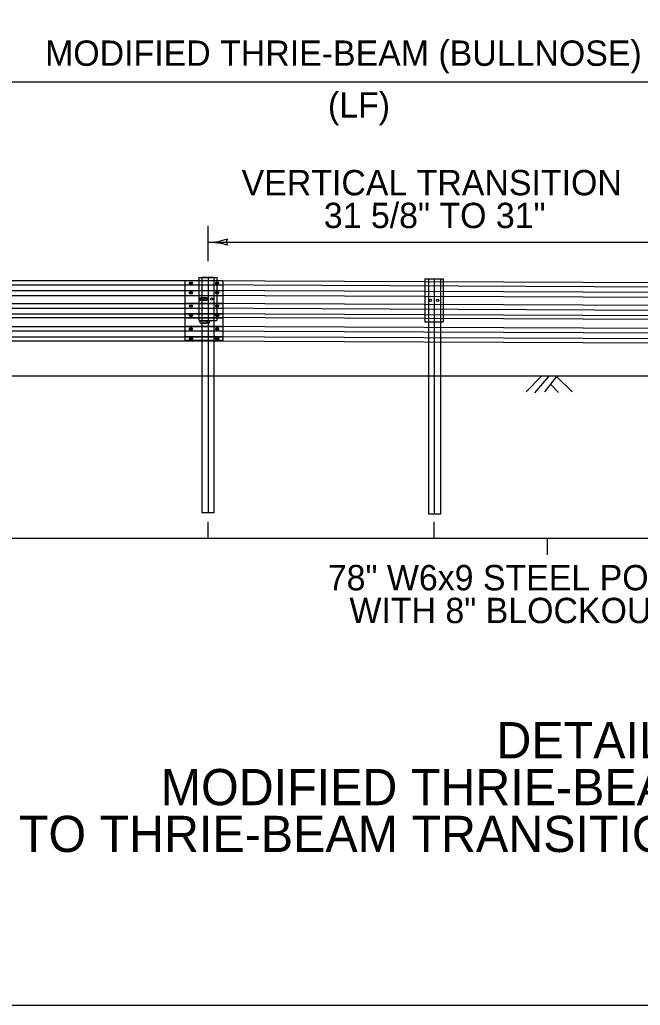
# Model space of a CAD drawing. Extents: x 503 to 668, y 143 to 243.
# Drawn here: x 611.08 to 628.23, y 143.17 to 170.39 of the extents above; entities that cross this region are included whole.
import ezdxf

# ---------------------------------------------------------------- set-up
doc = ezdxf.new("R2010")
doc.units = 0
for name, color, linetype in [('BR 2020 Reprint', 7, 'Continuous'), ('Level 2', 7, 'Continuous'), ('SB_STD_PT', 7, 'Continuous'), ('SB_STD_SEPIA', 7, 'Continuous')]:
    doc.layers.add(name, color=color, linetype=linetype)

msp = doc.modelspace()

# ---------------------------------------------------------------- linework, layer by layer
at = {"layer": 'BR 2020 Reprint'}
for centre, radius, start, end in [((616.253, 165.923), 1.681, 271.2748, 289.9436), ((616.253, 165.923), 1.681, 271.2626, 271.2748), ((616.328, 162.562), 1.681, 72.6219, 91.2687), ((616.93, 164.256), 0.134, 140.0494, 222.1661)]:
    msp.add_arc(centre, radius, start, end, dxfattribs=at)
at = {"layer": 'Level 2'}
for p, q in [((605.796, 168.677), (635.04, 168.677)), ((616.29, 163.725), (616.29, 164.705)), ((628.79, 164.242), (616.29, 164.242)), ((615.658, 163.192), (629.318, 163.134)), ((615.657, 162.92), (629.317, 162.862)), ((615.658, 163.077), (629.317, 163.018)), ((615.656, 162.566), (629.315, 162.507)), ((615.657, 162.786), (629.316, 162.728)), ((615.654, 162.276), (629.314, 162.218)), ((615.655, 162.432), (629.315, 162.373)), ((615.654, 162.175), (629.314, 162.116)), ((615.652, 161.802), (629.312, 161.744)), ((615.653, 161.931), (629.313, 161.872)), ((615.651, 161.528), (629.311, 161.469)), ((615.652, 161.644), (629.311, 161.586)), ((616.29, 156.066), (616.29, 156.523)), ((622.54, 156.066), (622.54, 156.523)), ((641.29, 156.066), (610.04, 156.066)), ((625.665, 155.609), (625.665, 156.066))]:
    msp.add_line(p, q, dxfattribs=at)
at = {"layer": 'SB_STD_PT'}
msp.add_lwpolyline([(502.896, 143.168), (667.897, 143.168), (667.897, 243.293), (502.896, 243.293)], close=True, dxfattribs=at)
at = {"layer": 'SB_STD_SEPIA'}
for p, q in [((608.979, 163.188), (616.7, 163.188)), ((615.658, 161.53), (615.658, 163.192)), ((615.658, 163.173), (615.658, 163.188)), ((615.842, 163.135), (615.786, 163.135)), ((615.842, 163.099), (615.786, 163.099)), ((615.792, 163.135), (615.848, 163.135)), ((615.792, 163.099), (615.848, 163.099)), ((616.033, 163.271), (616.033, 162.084)), ((616.033, 163.271), (616.533, 163.271)), ((616.45, 163.271), (616.117, 163.271)), ((616.117, 163.271), (616.117, 156.771)), ((616.29, 163.271), (616.29, 156.771)), ((616.45, 163.271), (616.45, 156.771)), ((616.566, 163.135), (616.51, 163.135)), ((616.566, 163.099), (616.51, 163.099)), ((616.517, 163.135), (616.573, 163.135)), ((616.517, 163.099), (616.573, 163.099)), ((616.533, 163.271), (616.533, 162.084)), ((616.7, 163.188), (616.7, 161.521)), ((622.283, 163.239), (622.283, 162.052)), ((622.283, 163.239), (622.783, 163.239)), ((622.381, 163.239), (622.381, 156.739)), ((622.54, 163.239), (622.54, 156.739)), ((622.714, 163.239), (622.714, 156.739)), ((622.783, 163.239), (622.783, 162.052)), ((608.952, 162.914), (616.7, 162.914)), ((608.967, 163.07), (616.7, 163.07)), ((615.662, 163.072), (616.7, 163.063)), ((615.842, 162.87), (615.786, 162.87)), ((615.842, 162.834), (615.786, 162.834)), ((615.792, 162.87), (615.848, 162.87)), ((615.792, 162.834), (615.848, 162.834)), ((616.566, 162.87), (616.51, 162.87)), ((616.566, 162.834), (616.51, 162.834)), ((616.517, 162.87), (616.573, 162.87)), ((616.517, 162.834), (616.573, 162.834)), ((608.918, 162.559), (616.7, 162.559)), ((608.939, 162.78), (616.7, 162.78)), ((615.658, 162.571), (616.696, 162.562)), ((616.102, 162.71), (616.257, 162.71)), ((616.102, 162.651), (616.257, 162.651)), ((608.905, 162.425), (616.7, 162.425)), ((615.658, 162.437), (616.695, 162.428)), ((615.658, 162.29), (616.694, 162.281)), ((615.842, 162.504), (615.786, 162.504)), ((615.842, 162.468), (615.786, 162.468)), ((615.792, 162.504), (615.848, 162.504)), ((615.792, 162.468), (615.848, 162.468)), ((616.566, 162.504), (616.51, 162.504)), ((616.566, 162.468), (616.51, 162.468)), ((616.517, 162.504), (616.573, 162.504)), ((616.517, 162.468), (616.573, 162.468)), ((608.88, 162.168), (616.7, 162.168)), ((608.89, 162.27), (616.7, 162.27)), ((615.658, 162.156), (616.693, 162.147)), ((615.84, 162.245), (615.784, 162.245)), ((615.84, 162.209), (615.784, 162.209)), ((615.792, 162.245), (615.848, 162.245)), ((615.792, 162.209), (615.848, 162.209)), ((616.033, 162.084), (616.533, 162.084)), ((616.139, 162.013), (616.199, 162.013)), ((616.147, 162.078), (616.301, 162.078)), ((616.147, 162.02), (616.301, 162.02)), ((616.566, 162.245), (616.51, 162.245)), ((616.566, 162.209), (616.51, 162.209)), ((616.519, 162.245), (616.575, 162.245)), ((616.519, 162.209), (616.575, 162.209)), ((622.283, 162.052), (622.783, 162.052)), ((608.843, 161.796), (616.7, 161.796)), ((608.856, 161.924), (616.7, 161.924)), ((615.651, 161.802), (616.69, 161.793)), ((615.658, 161.936), (616.691, 161.928)), ((615.842, 161.871), (615.786, 161.871)), ((615.842, 161.835), (615.786, 161.835)), ((615.792, 161.871), (615.848, 161.871)), ((615.792, 161.835), (615.848, 161.835)), ((616.566, 161.871), (616.51, 161.871)), ((616.566, 161.835), (616.51, 161.835)), ((616.517, 161.871), (616.573, 161.871)), ((616.517, 161.835), (616.573, 161.835)), ((608.817, 161.521), (616.7, 161.521)), ((608.828, 161.638), (616.7, 161.638)), ((615.658, 161.655), (616.689, 161.647)), ((615.658, 161.549), (616.688, 161.54)), ((615.658, 161.534), (616.688, 161.526)), ((615.84, 161.602), (615.785, 161.602)), ((615.84, 161.566), (615.785, 161.566)), ((615.794, 161.602), (615.849, 161.602)), ((615.794, 161.566), (615.849, 161.566)), ((616.565, 161.602), (616.51, 161.602)), ((616.565, 161.566), (616.51, 161.566)), ((616.518, 161.602), (616.573, 161.602)), ((616.518, 161.566), (616.573, 161.566)), ((604.628, 160.553), (637.293, 160.553)), ((604.628, 160.553), (650.717, 160.553)), ((625.498, 160.542), (625.079, 160.112)), ((625.697, 160.542), (625.312, 160.09)), ((625.918, 160.542), (625.584, 160.119)), ((625.918, 160.542), (626.354, 160.116)), ((625.97, 160.093), (625.751, 160.331)), ((616.45, 156.771), (616.117, 156.771)), ((622.714, 156.739), (622.381, 156.739))]:
    msp.add_line(p, q, dxfattribs=at)
for points in [[(616.235, 162.709), (616.089, 162.709)], [(616.089, 162.647), (616.235, 162.647)], [(616.235, 162.075), (616.089, 162.075)], [(616.089, 162.013), (616.235, 162.013)]]:
    msp.add_lwpolyline(points, dxfattribs=at)
for centre, radius in [((616.2, 163.188), 0.0104), ((616.179, 162.678), 0.0313), ((616.387, 162.678), 0.0313), ((622.429, 162.645), 0.0313), ((622.637, 162.645), 0.0313)]:
    msp.add_circle(centre, radius, dxfattribs=at)
for centre, major_axis, ratio, start_param, end_param in [((615.786, 163.118), (-0.0186, 0), 0.968294, 4.712389, 7.853982), ((615.792, 163.118), (0.0186, 0), 0.968294, 1.570796, 4.712389), ((615.842, 163.118), (-0.0186, 0), 0.968294, 1.570796, 4.712389), ((615.848, 163.118), (0.0186, 0), 0.968294, 4.712389, 7.853982), ((616.511, 163.118), (-0.0186, 0), 0.968294, 4.712389, 7.853982), ((616.516, 163.118), (0.0186, 0), 0.968294, 1.570796, 4.712389), ((616.566, 163.118), (-0.0186, 0), 0.968294, 1.570796, 4.712389), ((616.572, 163.118), (0.0186, 0), 0.968294, 4.712389, 7.853982), ((615.786, 162.851), (-0.0186, 0), 0.968294, 4.712389, 7.853982), ((615.792, 162.851), (0.0186, 0), 0.968294, 1.570796, 4.712389), ((615.842, 162.851), (-0.0186, 0), 0.968294, 1.570796, 4.712389), ((615.848, 162.851), (0.0186, 0), 0.968294, 4.712389, 7.853982), ((616.511, 162.851), (-0.0186, 0), 0.968294, 4.712389, 7.853982), ((616.516, 162.851), (0.0186, 0), 0.968294, 1.570796, 4.712389), ((616.566, 162.851), (-0.0186, 0), 0.968294, 1.570796, 4.712389), ((616.572, 162.851), (0.0186, 0), 0.968294, 4.712389, 7.853982), ((616.089, 162.678), (0.0312, 0), 0.994924, 1.570796, 4.712389), ((616.101, 162.681), (0.0303, 0), 0.968294, 1.570796, 4.712389), ((616.235, 162.678), (0.0312, 0), 0.994924, 4.712389, 7.853982), ((616.257, 162.681), (-0.0303, 0), 0.968294, 1.570796, 4.712389), ((615.786, 162.486), (-0.0186, 0), 0.968294, 4.712389, 7.853982), ((615.792, 162.486), (0.0186, 0), 0.968294, 1.570796, 4.712389), ((615.842, 162.486), (-0.0186, 0), 0.968294, 1.570796, 4.712389), ((615.848, 162.486), (0.0186, 0), 0.968294, 4.712389, 7.853982), ((616.511, 162.486), (-0.0186, 0), 0.968294, 4.712389, 7.853982), ((616.516, 162.486), (0.0186, 0), 0.968294, 1.570796, 4.712389), ((616.566, 162.486), (-0.0186, 0), 0.968294, 1.570796, 4.712389), ((616.572, 162.486), (0.0186, 0), 0.968294, 4.712389, 7.853982), ((615.784, 162.227), (-0.0186, 0), 0.968294, 4.712389, 7.853982), ((615.792, 162.227), (0.0186, 0), 0.968294, 1.570796, 4.712389), ((615.84, 162.227), (-0.0186, 0), 0.968294, 1.570796, 4.712389), ((615.848, 162.227), (0.0186, 0), 0.968294, 4.712389, 7.853982), ((616.089, 162.044), (0.0312, 0), 0.994924, 1.570796, 4.712389), ((616.147, 162.049), (0.0301, 0), 0.97, 1.570796, 4.712389), ((616.235, 162.044), (0.0312, 0), 0.994924, 4.712389, 7.853982), ((616.302, 162.049), (-0.0301, 0), 0.97, 1.570796, 4.712389), ((616.511, 162.227), (-0.0186, 0), 0.968294, 4.712389, 7.853982), ((616.519, 162.227), (0.0186, 0), 0.968294, 1.570796, 4.712389), ((616.566, 162.227), (-0.0186, 0), 0.968294, 1.570796, 4.712389), ((616.574, 162.227), (0.0186, 0), 0.968294, 4.712389, 7.853982), ((615.786, 161.853), (-0.0186, 0), 0.968294, 4.712389, 7.853982), ((615.792, 161.853), (0.0186, 0), 0.968294, 1.570796, 4.712389), ((615.842, 161.853), (-0.0186, 0), 0.968294, 1.570796, 4.712389), ((615.848, 161.853), (0.0186, 0), 0.968294, 4.712389, 7.853982), ((616.511, 161.853), (-0.0186, 0), 0.968294, 4.712389, 7.853982), ((616.516, 161.853), (0.0186, 0), 0.968294, 1.570796, 4.712389), ((616.566, 161.853), (-0.0186, 0), 0.968294, 1.570796, 4.712389), ((616.572, 161.853), (0.0186, 0), 0.968294, 4.712389, 7.853982), ((615.785, 161.584), (-0.0186, 0), 0.968294, 4.712389, 7.853982), ((615.794, 161.584), (0.0186, 0), 0.968294, 1.570796, 4.712389), ((615.84, 161.584), (-0.0186, 0), 0.968294, 1.570796, 4.712389), ((615.849, 161.584), (0.0186, 0), 0.968294, 4.712389, 7.853982), ((616.509, 161.584), (-0.0186, 0), 0.968294, 4.712389, 7.853982), ((616.518, 161.584), (0.0186, 0), 0.968294, 1.570796, 4.712389), ((616.565, 161.584), (-0.0186, 0), 0.968294, 1.570796, 4.712389), ((616.574, 161.584), (0.0186, 0), 0.968294, 4.712389, 7.853982)]:
    msp.add_ellipse(centre, major_axis=major_axis, ratio=ratio, start_param=start_param, end_param=end_param, dxfattribs=at)

# ---------------------------------------------------------------- texts
at = {"layer": 'Level 2'}
for s, height, p in [('MODIFIED THRIE-BEAM (BULLNOSE)', 0.7, (611.786, 169.121)), ('(LF)', 0.7, (619.603, 167.691)), ('VERTICAL TRANSITION', 0.7, (617.217, 165.544)), ('31 5/8" TO 31"', 0.7, (619.488, 164.638)), ('78" W6x9 STEEL POST', 0.7, (619.598, 154.631)), ('WITH 8" BLOCKOUT', 0.7, (620.197, 153.725)), ('DETAIL C', 1, (624.258, 149.991)), ('MODIFIED THRIE-BEAM (BULLNOSE) ', 1, (614.983, 148.696)), ('TO THRIE-BEAM TRANSITION (BHS-014 SHOWN)', 1, (611.063, 147.402))]:
    msp.add_text(s, height=height, dxfattribs=at).set_placement(p)

doc.saveas('drawing.dxf')
